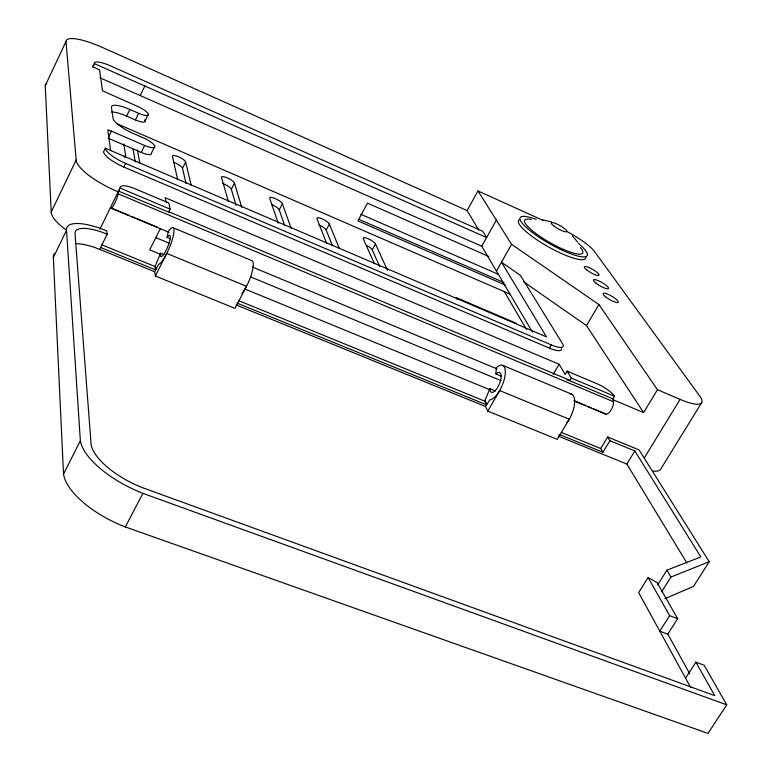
<?xml version="1.0" encoding="UTF-8"?>
<svg xmlns="http://www.w3.org/2000/svg" width="772" height="772" viewBox="0 0 772 772"><rect width="100%" height="100%" fill="white"/><g stroke="black" fill="none" stroke-linecap="round" stroke-linejoin="round"><path stroke-width="1.16" d="M495.421 391.018L489.863 388.731L489.902 389.744A10.711 4.236 -67.6 0 0 495.991 389.841A10.711 4.236 -67.6 0 0 501.134 376.321A10.711 4.236 -67.6 0 0 495.913 373.938L496.251 367.8A18.547 7.334 -67.6 0 1 504.734 377.286A18.547 7.334 -67.6 0 1 489.863 399.79L485.501 406.487L487.798 411.119L557.297 439.374L569.263 419.215L499.677 390.555L487.798 411.119M163.896 254.615L160.566 253.245L160.412 254.258A11.474 2.509 -67.5 0 0 164.426 253.332A11.474 2.509 -67.5 0 0 170.149 238.934A11.474 2.509 -67.5 0 0 167.09 237.438L168.354 231.243A19.85 4.343 -67.5 0 1 172.368 239.301A19.85 4.343 -67.5 0 1 158.675 264.304L154.651 271.744L155.375 276L234.997 308.366L246.519 286.277L166.752 253.419L155.375 276M110.444 207.649L111.197 208.247A9.669 1.805 -67.3 0 0 114.951 202.766A9.669 1.805 -67.3 0 0 118.251 193.869L118.56 191.08L168.605 212.117L170.101 209.135L168.846 202.997L135.177 188.793A17.775 5.143 26.2 0 0 120.046 188.059L99.906 229.149M237.052 303.097L486.485 404.789L484.662 401.122L489.863 388.731M100.649 247.474L155.587 269.882L155.008 266.514L160.566 253.245M65.803 229.67A42.663 13.365 25.7 0 1 51.203 212.02L45.258 85.702L65.977 41.495A42.46 9.959 26.2 0 1 101.026 46.831L467.118 210.582L478.804 230.104M145.146 120.905L148.359 114.324A11.57 2.895 26.4 0 0 137.3 106.275L102.464 90.787L99.598 69.856L92.804 66.855L94.338 63.622A18.721 4.468 26.2 0 1 110.464 65.871L482.867 231.349L486.611 237.544L94.338 63.622M51.203 212.02L76.167 160.007L65.977 41.495M108.582 137.175L111.477 131.182L144.644 145.493A12.111 3.194 26.4 0 0 154.825 146.352A12.111 3.194 26.4 0 0 143.206 137.783L134.135 133.865A21.934 5.684 26.3 0 1 113.059 118.348L111.457 107.462A21.587 5.5 26.3 0 1 129.87 109.46L138.613 113.291A11.57 2.895 26.4 0 0 148.369 114.343M105.301 148.214A21.22 5.819 26.2 0 0 125.643 163.413L551.333 344.92A19.203 4.95 30 0 0 562.556 343.772L520.424 275.401L501.482 262.21L546.508 336.901L105.301 148.214L103.544 151.843A21.201 5.858 26.1 0 0 123.858 167.051L549.461 348.143A19.194 4.979 30 0 0 561.427 348.799M685.565 678.163L695.89 662.173L704.17 665.232L726.741 704.855L707.982 733.4L125.344 526.929A66.585 28.506 26.5 0 1 63.526 474.037L53.345 257.491L66.527 230.268A45.307 14.417 25.9 0 1 106.806 230.915L107.183 234.177L99.713 249.375A36.757 12.014 25.8 0 0 76.64 243.749M111.679 111.969A21.558 5.568 26.2 0 1 126.637 116.109L129.87 109.46M140.205 95.554L144.846 86.01M126.637 116.109L135.389 119.921L138.613 113.291M124.717 157.42L125.633 155.548L123.809 143.959M123.858 167.051L125.643 163.413M108.099 138.169L141.247 152.422L144.644 145.493M154.815 146.333L151.437 153.194A12.101 3.233 26.3 0 1 141.247 152.422M186.042 183.331L182.51 168.267L185.637 162.014A7.344 1.94 26.7 0 0 178.477 156.774A7.344 1.94 26.7 0 0 172.445 156.32L177.647 179.577M160.422 228.454L149.71 249.858L160.856 254.442M63.526 474.037L80.356 440.744L66.527 230.268M236.058 205.294L231.339 189.275L234.485 183.109A7.247 1.911 27.1 0 0 227.306 177.869A7.247 1.911 27.1 0 0 221.554 177.521L228.435 201.627M284.762 225.685L279.232 209.878L282.398 203.798A7.151 1.882 27.6 0 0 275.179 198.568A7.151 1.882 27.6 0 0 269.708 198.317L278.248 223.243M125.344 526.929L142.888 493.337A66.99 27.445 26.6 0 1 80.356 440.744M332.452 245.679L326.199 230.085L329.383 224.083A7.073 1.843 28 0 0 322.146 218.862A7.073 1.843 28 0 0 316.945 218.708L326.662 243.305M379.679 266.388L372.268 249.916L375.472 243.981A6.996 1.814 28.4 0 0 368.215 238.78A6.996 1.814 28.4 0 0 363.265 238.712L374.381 263.725M467.118 210.582L477.984 190.945L542.832 220.29M532.4 332.037L481.757 246.21L496.348 220.136M496.454 271.117L511.575 244.328L477.984 190.945M549.461 348.143L551.333 344.92M553.148 374.41L559.102 364.249L165.169 197.651L166.086 202.177M598.889 304.525L657.474 389.725L643.607 412.576L586.508 325.62L598.889 304.525L511.575 244.328M643.607 412.576L612.553 399.529L614.522 396.248A16.029 4.265 30.7 0 0 596.949 383.723L567.15 371.149L565.201 374.449L559.102 364.249M593.243 408.668L606.097 414.274A8.724 3.937 -67.3 0 0 611.077 410A8.724 3.937 -67.3 0 0 613.595 401.787L612.949 398.873L569.746 380.712L571.309 378.058L567.15 371.149M607.661 437.01L609.909 440.725L602.942 452.267L600.732 448.513L607.661 437.01L639.091 449.941L709.217 561.707L693.459 586.479L664.788 598.657M686.819 562.913L626.864 464.059L634.835 450.973L609.909 440.725M644.437 457.709L680.113 399.375A38.388 9.399 30.9 0 0 699.471 395.698L594.739 251.826A32.212 6.765 29.6 0 0 567.333 231.696M701.7 402.598L660.745 469.087A37.924 10.75 31.3 0 1 653.402 471.094M689.782 673.869L667.799 634.15L677.652 618.671L657.097 582.59L648.123 577.504L638.656 592.616L690.776 687.669M657.628 584.954L666.921 570.17L700.812 556.95L634.835 450.973M661.575 591.902L670.945 577.041L709.217 561.707M648.123 577.504L669.642 615.651L659.79 631.168L667.799 634.15M541.654 219.595L551.536 221.921M569.746 380.712L568.018 379.776A8.81 3.773 -67.3 0 0 566.87 380.142M142.888 493.337L726.741 704.855M669.642 615.651L677.652 618.671M111.477 131.182L107.8 129.831L110.637 150.53M558.996 434.356L602.942 452.267M99.713 249.375L154.651 271.744M236.107 304.921L485.501 406.487M558.04 436.035L626.864 464.059M101.412 244.627L155.008 266.514M238.394 300.559L484.662 401.122M561.302 432.416L600.732 448.513M244.454 288.825L489.689 389.667M167.09 237.438L170.419 238.818M495.913 373.938L501.462 376.244M155.934 237.699L169.3 243.228M250.572 276.887L501.076 380.635M173.189 227.759L252.145 260.733A19.541 5.105 -67.5 0 1 251.344 274.591A19.541 5.105 -67.5 0 1 241.906 293.543M502.929 365.445L571.898 394.241M111.554 208.112L129.32 215.504M131.549 216.43L134.878 217.82M137.098 218.746L157.092 227.074M574.426 400.832L585.494 405.445M587.714 406.362L591.034 407.741M111.197 208.247L169.029 232.324M252.444 267.044L497.11 368.91M573.847 400.851L606.097 414.274M120.046 188.059L170.101 209.135M571.309 378.058L614.522 396.248M168.286 211.509L569.003 379.969M118.251 193.869L613.595 401.787M657.474 389.725L680.113 399.375M516.207 323.227L456.233 297.577L457.294 299.594M505.573 285.138L357.957 220.927L367.462 203.152L488.772 256.478M116.514 123.53L510.07 294.132M360.746 214.24L498.693 274.475M359.038 219.402L504.029 282.533M99.8 77.74L481.757 246.21M523.648 281.799L586.508 325.62M572.351 235.73L577.553 242.119M504.396 291.671L526.649 329.721M666.921 570.17L670.945 577.041M695.89 662.173L714.756 695.63L142.183 487.566A55.43 22.706 26.6 0 1 90.903 441.632L75.029 233.733A36.863 11.734 25.9 0 1 107.183 234.177M485.019 400.504L486.823 404.132M375.472 243.981L387.438 270.181M329.383 224.083L339.323 248.42M282.398 203.798L291.198 228.454M234.485 183.109L241.781 207.33M185.637 162.014L191.263 185.386M137.464 149.971L139.751 162.988M155.346 265.829L155.925 269.158M133.102 149.179L135.293 162.091M580.476 247.648A33.35 7.083 29.5 0 1 569.331 251.768A33.35 7.083 29.5 0 1 531.657 230.153A33.35 7.083 29.5 0 1 531.406 219.489M585.774 256.97A38.503 8.241 29.5 0 1 548.68 247.021A38.503 8.241 29.5 0 1 519.382 219.721M578.267 243.354A38.523 8.183 29.5 0 1 575.034 255.262A38.523 8.183 29.5 0 1 526.099 227.306A38.523 8.183 29.5 0 1 536.231 219.345M76.167 160.007A43.058 12.275 26.1 0 0 118.193 191.832A17.766 5.172 26.2 0 1 119.091 190.028M45.258 85.702A42.132 10.876 25.9 0 1 46.735 83.453M144.615 119.834A11.561 2.934 26.3 0 1 135.389 119.921M92.804 66.855A18.711 4.497 26.2 0 1 93.837 65.408M366.642 245.467A6.987 1.833 28.4 0 1 372.268 249.916M318.981 224.864A7.064 1.872 28 0 1 326.199 230.085M272.043 204.648A7.151 1.901 27.5 0 1 279.232 209.878M222.539 183.398A7.237 1.93 27.1 0 1 231.339 189.275M173.7 162.371A7.334 1.969 26.7 0 1 182.51 168.267M125.633 155.548A7.701 2.104 26.1 0 1 123.867 156.446M53.345 257.491A45.094 15.015 25.8 0 1 54.416 253.554M569.852 393.807A18.277 7.903 -67.6 0 1 574.522 403.978A18.277 7.903 -67.6 0 1 566.773 422.853M553.756 225.897A8.907 1.843 29.5 0 0 566.667 231.725A8.907 1.843 29.5 0 0 556.747 223.938A8.907 1.843 29.5 0 0 553.756 225.897M586.71 269.872A8.511 1.853 29.9 0 0 598.947 275.315A8.511 1.853 29.9 0 0 589.326 267.691A8.511 1.853 29.9 0 0 586.71 269.872M596.023 283.141A8.656 1.911 30 0 0 608.423 288.632A8.656 1.911 30 0 0 598.609 280.815A8.656 1.911 30 0 0 596.023 283.141M605.644 296.844A8.801 1.978 30.1 0 0 618.227 302.383A8.801 1.978 30.1 0 0 608.201 294.383A8.801 1.978 30.1 0 0 605.644 296.844"/></g></svg>
